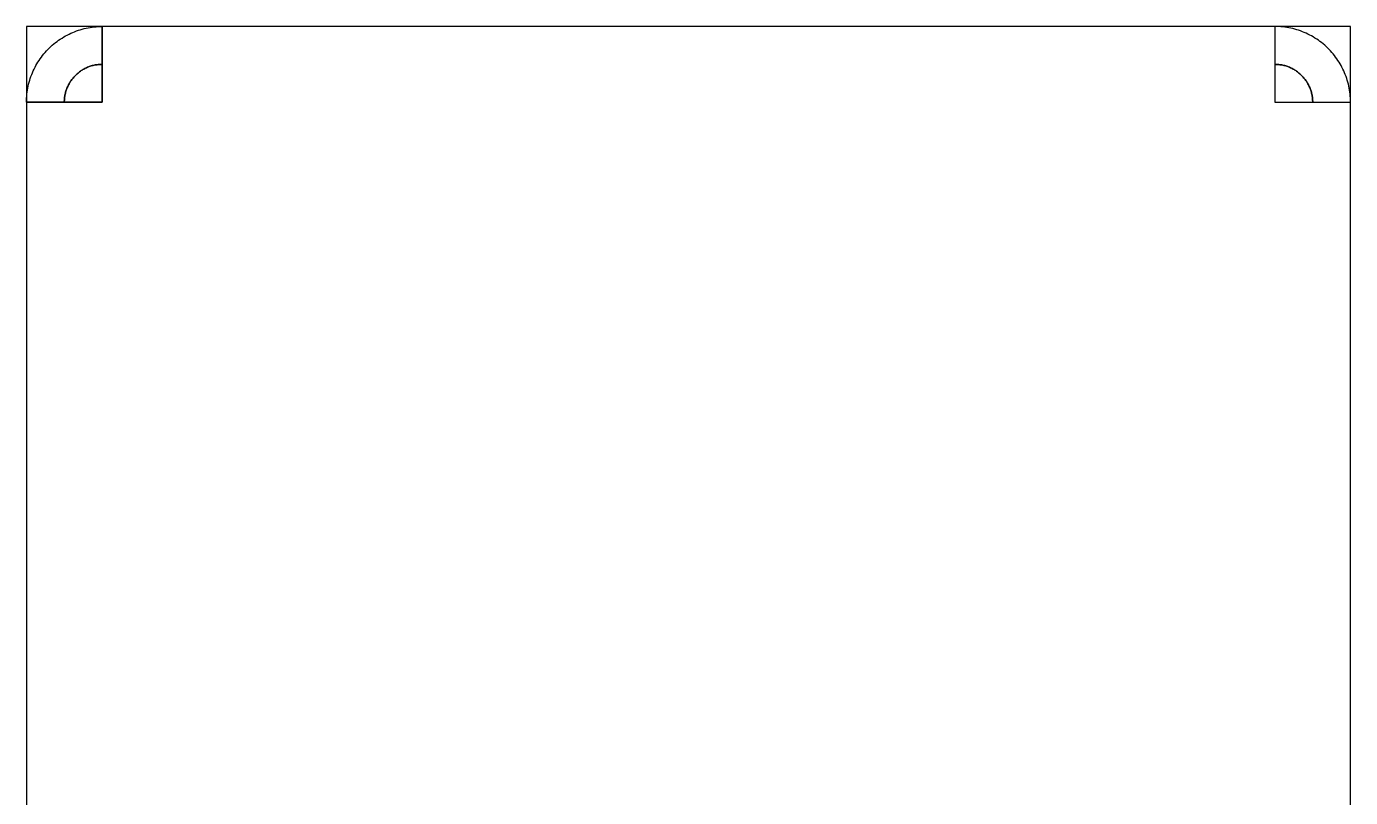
# Model space of a CAD drawing. Extents: x -1950 to 3550, y -200 to 28250.
# Drawn here: x 950 to 1650, y 2672 to 3080 of the extents above; entities that cross this region are included whole.
import ezdxf

# ---------------------------------------------------------------- set-up
doc = ezdxf.new("R2010")
doc.units = 0
doc.layers.add('GAP', color=1, linetype='continuous')
doc.layers.add('PIN', color=3, linetype='continuous')

# ---------------------------------------------------------------- blocks, each defined once
blk = doc.blocks.new('MM2DGAP')
for points in [[(950, 3080), (950, 2380), (1650, 2380), (1650, 3080), (950, 3080)], [(950, 3080), (950, 3040), (990, 3040), (990, 3080), (950, 3080)], [(950, 3040), (950.01, 3041.06), (950.06, 3042.13), (950.13, 3043.19), (950.23, 3044.25), (950.35, 3045.31), (950.51, 3046.36), (950.69, 3047.41), (950.9, 3048.46), (951.14, 3049.49), (951.41, 3050.52), (951.7, 3051.55), (952.02, 3052.56), (952.37, 3053.57), (952.75, 3054.57), (953.15, 3055.55), (953.57, 3056.53), (954.03, 3057.49), (954.51, 3058.44), (955.01, 3059.38), (955.54, 3060.31), (956.09, 3061.22), (956.67, 3062.11), (957.27, 3062.99), (957.89, 3063.85), (958.54, 3064.7), (959.21, 3065.53), (959.9, 3066.34), (960.61, 3067.13), (961.34, 3067.91), (962.09, 3068.66), (962.87, 3069.39), (963.66, 3070.1), (964.47, 3070.79), (965.3, 3071.46), (966.15, 3072.11), (967.01, 3072.73), (967.89, 3073.33), (968.78, 3073.91), (969.69, 3074.46), (970.62, 3074.99), (971.56, 3075.49), (972.51, 3075.97), (973.47, 3076.43), (974.45, 3076.85), (975.43, 3077.25), (976.43, 3077.63), (977.44, 3077.98), (978.45, 3078.3), (979.48, 3078.59), (980.51, 3078.86), (981.54, 3079.1), (982.59, 3079.31), (983.64, 3079.49), (984.69, 3079.65), (985.75, 3079.77), (986.81, 3079.87), (987.87, 3079.94), (988.94, 3079.99), (990, 3080), (990, 3060), (989.47, 3059.99), (988.94, 3059.97), (988.4, 3059.94), (987.87, 3059.89), (987.35, 3059.82), (986.82, 3059.75), (986.29, 3059.65), (985.77, 3059.55), (985.25, 3059.43), (984.74, 3059.3), (984.23, 3059.15), (983.72, 3058.99), (983.22, 3058.81), (982.72, 3058.63), (982.22, 3058.43), (981.74, 3058.21), (981.25, 3057.99), (980.78, 3057.75), (980.31, 3057.5), (979.85, 3057.23), (979.39, 3056.95), (978.94, 3056.67), (978.5, 3056.37), (978.07, 3056.05), (977.65, 3055.73), (977.24, 3055.4), (976.83, 3055.05), (976.43, 3054.7), (976.05, 3054.33), (975.67, 3053.95), (975.3, 3053.57), (974.95, 3053.17), (974.6, 3052.76), (974.27, 3052.35), (973.95, 3051.93), (973.63, 3051.5), (973.33, 3051.06), (973.05, 3050.61), (972.77, 3050.15), (972.5, 3049.69), (972.25, 3049.22), (972.01, 3048.75), (971.79, 3048.26), (971.57, 3047.78), (971.37, 3047.28), (971.19, 3046.78), (971.01, 3046.28), (970.85, 3045.77), (970.7, 3045.26), (970.57, 3044.75), (970.45, 3044.23), (970.35, 3043.71), (970.25, 3043.18), (970.18, 3042.65), (970.11, 3042.13), (970.06, 3041.6), (970.03, 3041.06), (970.01, 3040.53), (970, 3040), (950, 3040)], [(1610, 3080), (1610, 3040), (1650, 3040), (1650, 3080), (1610, 3080)], [(1650, 3040), (1649.99, 3041.06), (1649.94, 3042.13), (1649.87, 3043.19), (1649.77, 3044.25), (1649.65, 3045.31), (1649.49, 3046.36), (1649.31, 3047.41), (1649.1, 3048.46), (1648.86, 3049.49), (1648.59, 3050.52), (1648.3, 3051.55), (1647.98, 3052.56), (1647.63, 3053.57), (1647.25, 3054.57), (1646.85, 3055.55), (1646.43, 3056.53), (1645.97, 3057.49), (1645.49, 3058.44), (1644.99, 3059.38), (1644.46, 3060.31), (1643.91, 3061.22), (1643.33, 3062.11), (1642.73, 3062.99), (1642.11, 3063.85), (1641.46, 3064.7), (1640.79, 3065.53), (1640.1, 3066.34), (1639.39, 3067.13), (1638.66, 3067.91), (1637.91, 3068.66), (1637.13, 3069.39), (1636.34, 3070.1), (1635.53, 3070.79), (1634.7, 3071.46), (1633.85, 3072.11), (1632.99, 3072.73), (1632.11, 3073.33), (1631.22, 3073.91), (1630.31, 3074.46), (1629.38, 3074.99), (1628.44, 3075.49), (1627.49, 3075.97), (1626.53, 3076.43), (1625.55, 3076.85), (1624.57, 3077.25), (1623.57, 3077.63), (1622.56, 3077.98), (1621.55, 3078.3), (1620.52, 3078.59), (1619.49, 3078.86), (1618.46, 3079.1), (1617.41, 3079.31), (1616.36, 3079.49), (1615.31, 3079.65), (1614.25, 3079.77), (1613.19, 3079.87), (1612.13, 3079.94), (1611.06, 3079.99), (1610, 3080), (1610, 3060), (1610.53, 3059.99), (1611.06, 3059.97), (1611.6, 3059.94), (1612.13, 3059.89), (1612.65, 3059.82), (1613.18, 3059.75), (1613.71, 3059.65), (1614.23, 3059.55), (1614.75, 3059.43), (1615.26, 3059.3), (1615.77, 3059.15), (1616.28, 3058.99), (1616.78, 3058.81), (1617.28, 3058.63), (1617.78, 3058.43), (1618.26, 3058.21), (1618.75, 3057.99), (1619.22, 3057.75), (1619.69, 3057.5), (1620.15, 3057.23), (1620.61, 3056.95), (1621.06, 3056.67), (1621.5, 3056.37), (1621.93, 3056.05), (1622.35, 3055.73), (1622.76, 3055.4), (1623.17, 3055.05), (1623.57, 3054.7), (1623.95, 3054.33), (1624.33, 3053.95), (1624.7, 3053.57), (1625.05, 3053.17), (1625.4, 3052.76), (1625.73, 3052.35), (1626.05, 3051.93), (1626.37, 3051.5), (1626.67, 3051.06), (1626.95, 3050.61), (1627.23, 3050.15), (1627.5, 3049.69), (1627.75, 3049.22), (1627.99, 3048.75), (1628.21, 3048.26), (1628.43, 3047.78), (1628.63, 3047.28), (1628.81, 3046.78), (1628.99, 3046.28), (1629.15, 3045.77), (1629.3, 3045.26), (1629.43, 3044.75), (1629.55, 3044.23), (1629.65, 3043.71), (1629.75, 3043.18), (1629.82, 3042.65), (1629.89, 3042.13), (1629.94, 3041.6), (1629.97, 3041.06), (1629.99, 3040.53), (1630, 3040), (1650, 3040)], [(970, 3040), (970.01, 3040.53), (970.03, 3041.06), (970.06, 3041.6), (970.11, 3042.13), (970.18, 3042.65), (970.25, 3043.18), (970.35, 3043.71), (970.45, 3044.23), (970.57, 3044.75), (970.7, 3045.26), (970.85, 3045.77), (971.01, 3046.28), (971.19, 3046.78), (971.37, 3047.28), (971.57, 3047.78), (971.79, 3048.26), (972.01, 3048.75), (972.25, 3049.22), (972.5, 3049.69), (972.77, 3050.15), (973.05, 3050.61), (973.33, 3051.06), (973.63, 3051.5), (973.95, 3051.93), (974.27, 3052.35), (974.6, 3052.76), (974.95, 3053.17), (975.3, 3053.57), (975.67, 3053.95), (976.05, 3054.33), (976.43, 3054.7), (976.83, 3055.05), (977.24, 3055.4), (977.65, 3055.73), (978.07, 3056.05), (978.5, 3056.37), (978.94, 3056.67), (979.39, 3056.95), (979.85, 3057.23), (980.31, 3057.5), (980.78, 3057.75), (981.25, 3057.99), (981.74, 3058.21), (982.22, 3058.43), (982.72, 3058.63), (983.22, 3058.81), (983.72, 3058.99), (984.23, 3059.15), (984.74, 3059.3), (985.25, 3059.43), (985.77, 3059.55), (986.29, 3059.65), (986.82, 3059.75), (987.35, 3059.82), (987.87, 3059.89), (988.4, 3059.94), (988.94, 3059.97), (989.47, 3059.99), (990, 3060), (990, 3040), (990, 3040), (990, 3040), (990, 3040), (990, 3040), (990, 3040), (990, 3040), (990, 3040), (990, 3040), (990, 3040), (990, 3040), (990, 3040), (990, 3040), (990, 3040), (990, 3040), (990, 3040), (990, 3040), (990, 3040), (990, 3040), (990, 3040), (990, 3040), (990, 3040), (990, 3040), (990, 3040), (990, 3040), (990, 3040), (990, 3040), (990, 3040), (990, 3040), (990, 3040), (990, 3040), (990, 3040), (990, 3040), (990, 3040), (990, 3040), (990, 3040), (990, 3040), (990, 3040), (990, 3040), (990, 3040), (990, 3040), (990, 3040), (990, 3040), (990, 3040), (990, 3040), (990, 3040), (990, 3040), (990, 3040), (990, 3040), (990, 3040), (990, 3040), (990, 3040), (990, 3040), (990, 3040), (990, 3040), (990, 3040), (990, 3040), (990, 3040), (990, 3040), (990, 3040), (970, 3040)], [(1630, 3040), (1629.99, 3040.53), (1629.97, 3041.06), (1629.94, 3041.6), (1629.89, 3042.13), (1629.82, 3042.65), (1629.75, 3043.18), (1629.65, 3043.71), (1629.55, 3044.23), (1629.43, 3044.75), (1629.3, 3045.26), (1629.15, 3045.77), (1628.99, 3046.28), (1628.81, 3046.78), (1628.63, 3047.28), (1628.43, 3047.78), (1628.21, 3048.26), (1627.99, 3048.75), (1627.75, 3049.22), (1627.5, 3049.69), (1627.23, 3050.15), (1626.95, 3050.61), (1626.67, 3051.06), (1626.37, 3051.5), (1626.05, 3051.93), (1625.73, 3052.35), (1625.4, 3052.76), (1625.05, 3053.17), (1624.7, 3053.57), (1624.33, 3053.95), (1623.95, 3054.33), (1623.57, 3054.7), (1623.17, 3055.05), (1622.76, 3055.4), (1622.35, 3055.73), (1621.93, 3056.05), (1621.5, 3056.37), (1621.06, 3056.67), (1620.61, 3056.95), (1620.15, 3057.23), (1619.69, 3057.5), (1619.22, 3057.75), (1618.75, 3057.99), (1618.26, 3058.21), (1617.78, 3058.43), (1617.28, 3058.63), (1616.78, 3058.81), (1616.28, 3058.99), (1615.77, 3059.15), (1615.26, 3059.3), (1614.75, 3059.43), (1614.23, 3059.55), (1613.71, 3059.65), (1613.18, 3059.75), (1612.65, 3059.82), (1612.13, 3059.89), (1611.6, 3059.94), (1611.06, 3059.97), (1610.53, 3059.99), (1610, 3060), (1610, 3040), (1610, 3040), (1610, 3040), (1610, 3040), (1610, 3040), (1610, 3040), (1610, 3040), (1610, 3040), (1610, 3040), (1610, 3040), (1610, 3040), (1610, 3040), (1610, 3040), (1610, 3040), (1610, 3040), (1610, 3040), (1610, 3040), (1610, 3040), (1610, 3040), (1610, 3040), (1610, 3040), (1610, 3040), (1610, 3040), (1610, 3040), (1610, 3040), (1610, 3040), (1610, 3040), (1610, 3040), (1610, 3040), (1610, 3040), (1610, 3040), (1610, 3040), (1610, 3040), (1610, 3040), (1610, 3040), (1610, 3040), (1610, 3040), (1610, 3040), (1610, 3040), (1610, 3040), (1610, 3040), (1610, 3040), (1610, 3040), (1610, 3040), (1610, 3040), (1610, 3040), (1610, 3040), (1610, 3040), (1610, 3040), (1610, 3040), (1610, 3040), (1610, 3040), (1610, 3040), (1610, 3040), (1610, 3040), (1610, 3040), (1610, 3040), (1610, 3040), (1610, 3040), (1610, 3040), (1630, 3040)]]:
    blk.add_lwpolyline(points)
blk = doc.blocks.new('MM2DPIN')
for points in [[(970, 3040), (970.01, 3040.53), (970.03, 3041.06), (970.06, 3041.6), (970.11, 3042.13), (970.18, 3042.65), (970.25, 3043.18), (970.35, 3043.71), (970.45, 3044.23), (970.57, 3044.75), (970.7, 3045.26), (970.85, 3045.77), (971.01, 3046.28), (971.19, 3046.78), (971.37, 3047.28), (971.57, 3047.78), (971.79, 3048.26), (972.01, 3048.75), (972.25, 3049.22), (972.5, 3049.69), (972.77, 3050.15), (973.05, 3050.61), (973.33, 3051.06), (973.63, 3051.5), (973.95, 3051.93), (974.27, 3052.35), (974.6, 3052.76), (974.95, 3053.17), (975.3, 3053.57), (975.67, 3053.95), (976.05, 3054.33), (976.43, 3054.7), (976.83, 3055.05), (977.24, 3055.4), (977.65, 3055.73), (978.07, 3056.05), (978.5, 3056.37), (978.94, 3056.67), (979.39, 3056.95), (979.85, 3057.23), (980.31, 3057.5), (980.78, 3057.75), (981.25, 3057.99), (981.74, 3058.21), (982.22, 3058.43), (982.72, 3058.63), (983.22, 3058.81), (983.72, 3058.99), (984.23, 3059.15), (984.74, 3059.3), (985.25, 3059.43), (985.77, 3059.55), (986.29, 3059.65), (986.82, 3059.75), (987.35, 3059.82), (987.87, 3059.89), (988.4, 3059.94), (988.94, 3059.97), (989.47, 3059.99), (990, 3060), (990, 3060), (989.47, 3059.99), (988.94, 3059.97), (988.4, 3059.94), (987.87, 3059.89), (987.35, 3059.82), (986.82, 3059.75), (986.29, 3059.65), (985.77, 3059.55), (985.25, 3059.43), (984.74, 3059.3), (984.23, 3059.15), (983.72, 3058.99), (983.22, 3058.81), (982.72, 3058.63), (982.22, 3058.43), (981.74, 3058.21), (981.25, 3057.99), (980.78, 3057.75), (980.31, 3057.5), (979.85, 3057.23), (979.39, 3056.95), (978.94, 3056.67), (978.5, 3056.37), (978.07, 3056.05), (977.65, 3055.73), (977.24, 3055.4), (976.83, 3055.05), (976.43, 3054.7), (976.05, 3054.33), (975.67, 3053.95), (975.3, 3053.57), (974.95, 3053.17), (974.6, 3052.76), (974.27, 3052.35), (973.95, 3051.93), (973.63, 3051.5), (973.33, 3051.06), (973.05, 3050.61), (972.77, 3050.15), (972.5, 3049.69), (972.25, 3049.22), (972.01, 3048.75), (971.79, 3048.26), (971.57, 3047.78), (971.37, 3047.28), (971.19, 3046.78), (971.01, 3046.28), (970.85, 3045.77), (970.7, 3045.26), (970.57, 3044.75), (970.45, 3044.23), (970.35, 3043.71), (970.25, 3043.18), (970.18, 3042.65), (970.11, 3042.13), (970.06, 3041.6), (970.03, 3041.06), (970.01, 3040.53), (970, 3040), (970, 3040)], [(970, 3040), (970.01, 3040.53), (970.03, 3041.06), (970.06, 3041.6), (970.11, 3042.13), (970.18, 3042.65), (970.25, 3043.18), (970.35, 3043.71), (970.45, 3044.23), (970.57, 3044.75), (970.7, 3045.26), (970.85, 3045.77), (971.01, 3046.28), (971.19, 3046.78), (971.37, 3047.28), (971.57, 3047.78), (971.79, 3048.26), (972.01, 3048.75), (972.25, 3049.22), (972.5, 3049.69), (972.77, 3050.15), (973.05, 3050.61), (973.33, 3051.06), (973.63, 3051.5), (973.95, 3051.93), (974.27, 3052.35), (974.6, 3052.76), (974.95, 3053.17), (975.3, 3053.57), (975.67, 3053.95), (976.05, 3054.33), (976.43, 3054.7), (976.83, 3055.05), (977.24, 3055.4), (977.65, 3055.73), (978.07, 3056.05), (978.5, 3056.37), (978.94, 3056.67), (979.39, 3056.95), (979.85, 3057.23), (980.31, 3057.5), (980.78, 3057.75), (981.25, 3057.99), (981.74, 3058.21), (982.22, 3058.43), (982.72, 3058.63), (983.22, 3058.81), (983.72, 3058.99), (984.23, 3059.15), (984.74, 3059.3), (985.25, 3059.43), (985.77, 3059.55), (986.29, 3059.65), (986.82, 3059.75), (987.35, 3059.82), (987.87, 3059.89), (988.4, 3059.94), (988.94, 3059.97), (989.47, 3059.99), (990, 3060), (990, 3060), (989.47, 3059.99), (988.94, 3059.97), (988.4, 3059.94), (987.87, 3059.89), (987.35, 3059.82), (986.82, 3059.75), (986.29, 3059.65), (985.77, 3059.55), (985.25, 3059.43), (984.74, 3059.3), (984.23, 3059.15), (983.72, 3058.99), (983.22, 3058.81), (982.72, 3058.63), (982.22, 3058.43), (981.74, 3058.21), (981.25, 3057.99), (980.78, 3057.75), (980.31, 3057.5), (979.85, 3057.23), (979.39, 3056.95), (978.94, 3056.67), (978.5, 3056.37), (978.07, 3056.05), (977.65, 3055.73), (977.24, 3055.4), (976.83, 3055.05), (976.43, 3054.7), (976.05, 3054.33), (975.67, 3053.95), (975.3, 3053.57), (974.95, 3053.17), (974.6, 3052.76), (974.27, 3052.35), (973.95, 3051.93), (973.63, 3051.5), (973.33, 3051.06), (973.05, 3050.61), (972.77, 3050.15), (972.5, 3049.69), (972.25, 3049.22), (972.01, 3048.75), (971.79, 3048.26), (971.57, 3047.78), (971.37, 3047.28), (971.19, 3046.78), (971.01, 3046.28), (970.85, 3045.77), (970.7, 3045.26), (970.57, 3044.75), (970.45, 3044.23), (970.35, 3043.71), (970.25, 3043.18), (970.18, 3042.65), (970.11, 3042.13), (970.06, 3041.6), (970.03, 3041.06), (970.01, 3040.53), (970, 3040), (970, 3040)], [(1630, 3040), (1629.99, 3040.53), (1629.97, 3041.06), (1629.94, 3041.6), (1629.89, 3042.13), (1629.82, 3042.65), (1629.75, 3043.18), (1629.65, 3043.71), (1629.55, 3044.23), (1629.43, 3044.75), (1629.3, 3045.26), (1629.15, 3045.77), (1628.99, 3046.28), (1628.81, 3046.78), (1628.63, 3047.28), (1628.43, 3047.78), (1628.21, 3048.26), (1627.99, 3048.75), (1627.75, 3049.22), (1627.5, 3049.69), (1627.23, 3050.15), (1626.95, 3050.61), (1626.67, 3051.06), (1626.37, 3051.5), (1626.05, 3051.93), (1625.73, 3052.35), (1625.4, 3052.76), (1625.05, 3053.17), (1624.7, 3053.57), (1624.33, 3053.95), (1623.95, 3054.33), (1623.57, 3054.7), (1623.17, 3055.05), (1622.76, 3055.4), (1622.35, 3055.73), (1621.93, 3056.05), (1621.5, 3056.37), (1621.06, 3056.67), (1620.61, 3056.95), (1620.15, 3057.23), (1619.69, 3057.5), (1619.22, 3057.75), (1618.75, 3057.99), (1618.26, 3058.21), (1617.78, 3058.43), (1617.28, 3058.63), (1616.78, 3058.81), (1616.28, 3058.99), (1615.77, 3059.15), (1615.26, 3059.3), (1614.75, 3059.43), (1614.23, 3059.55), (1613.71, 3059.65), (1613.18, 3059.75), (1612.65, 3059.82), (1612.13, 3059.89), (1611.6, 3059.94), (1611.06, 3059.97), (1610.53, 3059.99), (1610, 3060), (1610, 3060), (1610.53, 3059.99), (1611.06, 3059.97), (1611.6, 3059.94), (1612.13, 3059.89), (1612.65, 3059.82), (1613.18, 3059.75), (1613.71, 3059.65), (1614.23, 3059.55), (1614.75, 3059.43), (1615.26, 3059.3), (1615.77, 3059.15), (1616.28, 3058.99), (1616.78, 3058.81), (1617.28, 3058.63), (1617.78, 3058.43), (1618.26, 3058.21), (1618.75, 3057.99), (1619.22, 3057.75), (1619.69, 3057.5), (1620.15, 3057.23), (1620.61, 3056.95), (1621.06, 3056.67), (1621.5, 3056.37), (1621.93, 3056.05), (1622.35, 3055.73), (1622.76, 3055.4), (1623.17, 3055.05), (1623.57, 3054.7), (1623.95, 3054.33), (1624.33, 3053.95), (1624.7, 3053.57), (1625.05, 3053.17), (1625.4, 3052.76), (1625.73, 3052.35), (1626.05, 3051.93), (1626.37, 3051.5), (1626.67, 3051.06), (1626.95, 3050.61), (1627.23, 3050.15), (1627.5, 3049.69), (1627.75, 3049.22), (1627.99, 3048.75), (1628.21, 3048.26), (1628.43, 3047.78), (1628.63, 3047.28), (1628.81, 3046.78), (1628.99, 3046.28), (1629.15, 3045.77), (1629.3, 3045.26), (1629.43, 3044.75), (1629.55, 3044.23), (1629.65, 3043.71), (1629.75, 3043.18), (1629.82, 3042.65), (1629.89, 3042.13), (1629.94, 3041.6), (1629.97, 3041.06), (1629.99, 3040.53), (1630, 3040), (1630, 3040)], [(1630, 3040), (1629.99, 3040.53), (1629.97, 3041.06), (1629.94, 3041.6), (1629.89, 3042.13), (1629.82, 3042.65), (1629.75, 3043.18), (1629.65, 3043.71), (1629.55, 3044.23), (1629.43, 3044.75), (1629.3, 3045.26), (1629.15, 3045.77), (1628.99, 3046.28), (1628.81, 3046.78), (1628.63, 3047.28), (1628.43, 3047.78), (1628.21, 3048.26), (1627.99, 3048.75), (1627.75, 3049.22), (1627.5, 3049.69), (1627.23, 3050.15), (1626.95, 3050.61), (1626.67, 3051.06), (1626.37, 3051.5), (1626.05, 3051.93), (1625.73, 3052.35), (1625.4, 3052.76), (1625.05, 3053.17), (1624.7, 3053.57), (1624.33, 3053.95), (1623.95, 3054.33), (1623.57, 3054.7), (1623.17, 3055.05), (1622.76, 3055.4), (1622.35, 3055.73), (1621.93, 3056.05), (1621.5, 3056.37), (1621.06, 3056.67), (1620.61, 3056.95), (1620.15, 3057.23), (1619.69, 3057.5), (1619.22, 3057.75), (1618.75, 3057.99), (1618.26, 3058.21), (1617.78, 3058.43), (1617.28, 3058.63), (1616.78, 3058.81), (1616.28, 3058.99), (1615.77, 3059.15), (1615.26, 3059.3), (1614.75, 3059.43), (1614.23, 3059.55), (1613.71, 3059.65), (1613.18, 3059.75), (1612.65, 3059.82), (1612.13, 3059.89), (1611.6, 3059.94), (1611.06, 3059.97), (1610.53, 3059.99), (1610, 3060), (1610, 3060), (1610.53, 3059.99), (1611.06, 3059.97), (1611.6, 3059.94), (1612.13, 3059.89), (1612.65, 3059.82), (1613.18, 3059.75), (1613.71, 3059.65), (1614.23, 3059.55), (1614.75, 3059.43), (1615.26, 3059.3), (1615.77, 3059.15), (1616.28, 3058.99), (1616.78, 3058.81), (1617.28, 3058.63), (1617.78, 3058.43), (1618.26, 3058.21), (1618.75, 3057.99), (1619.22, 3057.75), (1619.69, 3057.5), (1620.15, 3057.23), (1620.61, 3056.95), (1621.06, 3056.67), (1621.5, 3056.37), (1621.93, 3056.05), (1622.35, 3055.73), (1622.76, 3055.4), (1623.17, 3055.05), (1623.57, 3054.7), (1623.95, 3054.33), (1624.33, 3053.95), (1624.7, 3053.57), (1625.05, 3053.17), (1625.4, 3052.76), (1625.73, 3052.35), (1626.05, 3051.93), (1626.37, 3051.5), (1626.67, 3051.06), (1626.95, 3050.61), (1627.23, 3050.15), (1627.5, 3049.69), (1627.75, 3049.22), (1627.99, 3048.75), (1628.21, 3048.26), (1628.43, 3047.78), (1628.63, 3047.28), (1628.81, 3046.78), (1628.99, 3046.28), (1629.15, 3045.77), (1629.3, 3045.26), (1629.43, 3044.75), (1629.55, 3044.23), (1629.65, 3043.71), (1629.75, 3043.18), (1629.82, 3042.65), (1629.89, 3042.13), (1629.94, 3041.6), (1629.97, 3041.06), (1629.99, 3040.53), (1630, 3040), (1630, 3040)]]:
    blk.add_lwpolyline(points)

msp = doc.modelspace()

# ---------------------------------------------------------------- block references
at = {"layer": 'GAP'}
msp.add_blockref('MM2DGAP', (0, 0), dxfattribs=at)
at = {"layer": 'PIN'}
msp.add_blockref('MM2DPIN', (0, 0), dxfattribs=at)

doc.saveas('drawing.dxf')
